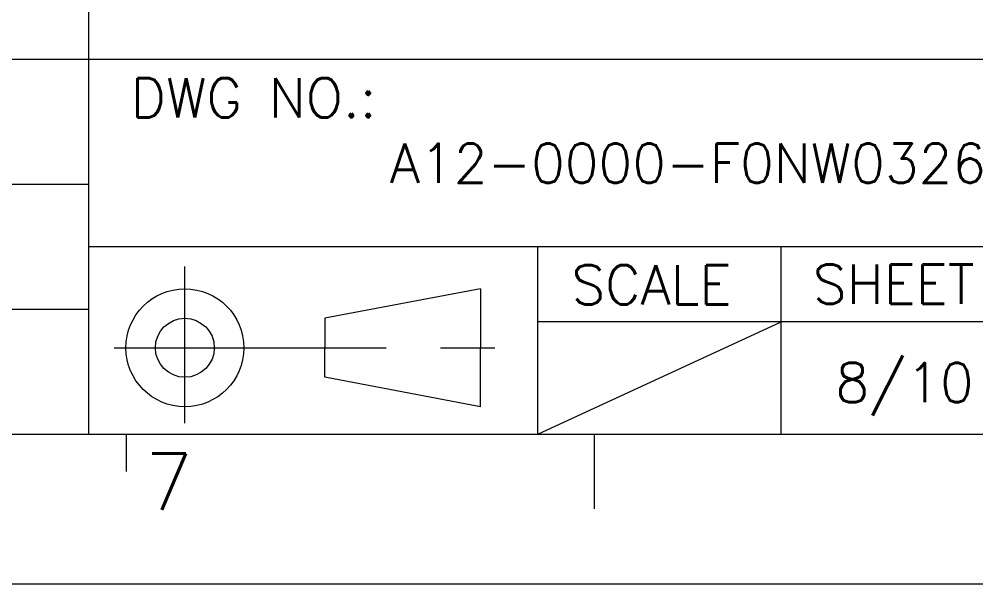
# Model space of a CAD drawing. Header units: millimetres. Extents: x 236 to 1271, y 167 to 899.
# Drawn here: x 1070.7 to 1199.7, y 167.2 to 243.3 of the extents above; entities that cross this region are included whole.
import ezdxf
from ezdxf.enums import TextEntityAlignment as Align

# ---------------------------------------------------------------- set-up
doc = ezdxf.new("R2010")
doc.units = ezdxf.units.MM
doc.header["$LTSCALE"] = 23.1
doc.linetypes.add('CENTER', pattern=[50.8, 31.75, -6.35, 6.35, -6.35])
doc.layers.get('0').update_dxf_attribs({"linetype": 'CONTINUOUS'})
doc.layers.add('0PAPERF', color=2, linetype='CONTINUOUS', lineweight=0, plot=False)
doc.styles.add('SIMPLEX', font='simplex.shx')

msp = doc.modelspace()

# ---------------------------------------------------------------- linework, layer by layer
at = {"lineweight": 0}
for p, q in [((1080.13018, 187.3702), (1080.13018, 268.10793)), ((1239.08258, 237.83128), (956.50053, 237.83128)), ((1080.13018, 221.01092), (893.42418, 221.01092)), ((1239.08258, 212.60074), (1080.13018, 212.60074)), ((1140.68348, 187.3702), (1140.68348, 212.60074)), ((1173.48318, 187.3702), (1173.48318, 212.60074)), ((1132.96144, 206.94429), (1111.93357, 202.97048)), ((1132.96144, 206.94429), (1132.96144, 198.99667)), ((956.50053, 204.19056), (1080.13018, 204.19056)), ((1111.93357, 202.97048), (1111.93357, 198.99667)), ((1239.08258, 202.50853), (1140.68348, 202.50853)), ((1140.68348, 187.3702), (1173.48318, 202.50853)), ((1111.93357, 195.02286), (1111.93357, 198.99667)), ((1132.96144, 191.04905), (1132.96144, 198.99667)), ((1132.96144, 191.04905), (1111.93357, 195.02286)), ((265.18374, 187.3702), (1239.08258, 187.3702)), ((1085.17629, 187.3702), (1085.17629, 182.3241)), ((1148.25264, 187.3702), (1148.25264, 177.27799))]:
    msp.add_line(p, q, dxfattribs=at)
at = {"linetype": 'CENTER', "lineweight": 0, "ltscale": 0.05}
for p, q in [((1093.08475, 188.81862), (1093.08475, 209.97299)), ((1083.55139, 198.99667), (1137.59193, 198.99667))]:
    msp.add_line(p, q, dxfattribs=at)
at = {"lineweight": 0}
for radius in [7.94762, 3.97381]:
    msp.add_circle((1093.08475, 198.99667), radius, dxfattribs=at)
at = {"layer": '0PAPERF', "lineweight": 0}
msp.add_line((236.16504, 167.18577), (1270.88047, 167.18577), dxfattribs=at)

# ---------------------------------------------------------------- texts
at = {"lineweight": 0, "style": 'SIMPLEX'}
for s, height, p in [('DWG NO.:', 5.298413, (1085.78134, 230.04839)), ('SHEET', 5.298413, (1177.75147, 204.94154)), ('SCALE ', 5.298413, (1145.21048, 204.85377)), ('8/10', 5.298413, (1180.7955, 191.65911)), ('7', 7.56916, (1087.69934, 177.17707))]:
    msp.add_text(s, height=height, dxfattribs=at).set_placement(p)
msp.add_text('A12-0000-F0NW0326A00', height=5.2984134, dxfattribs=at).set_placement((1167.47859, 223.86288), align=Align.MIDDLE)

doc.saveas('drawing.dxf')
